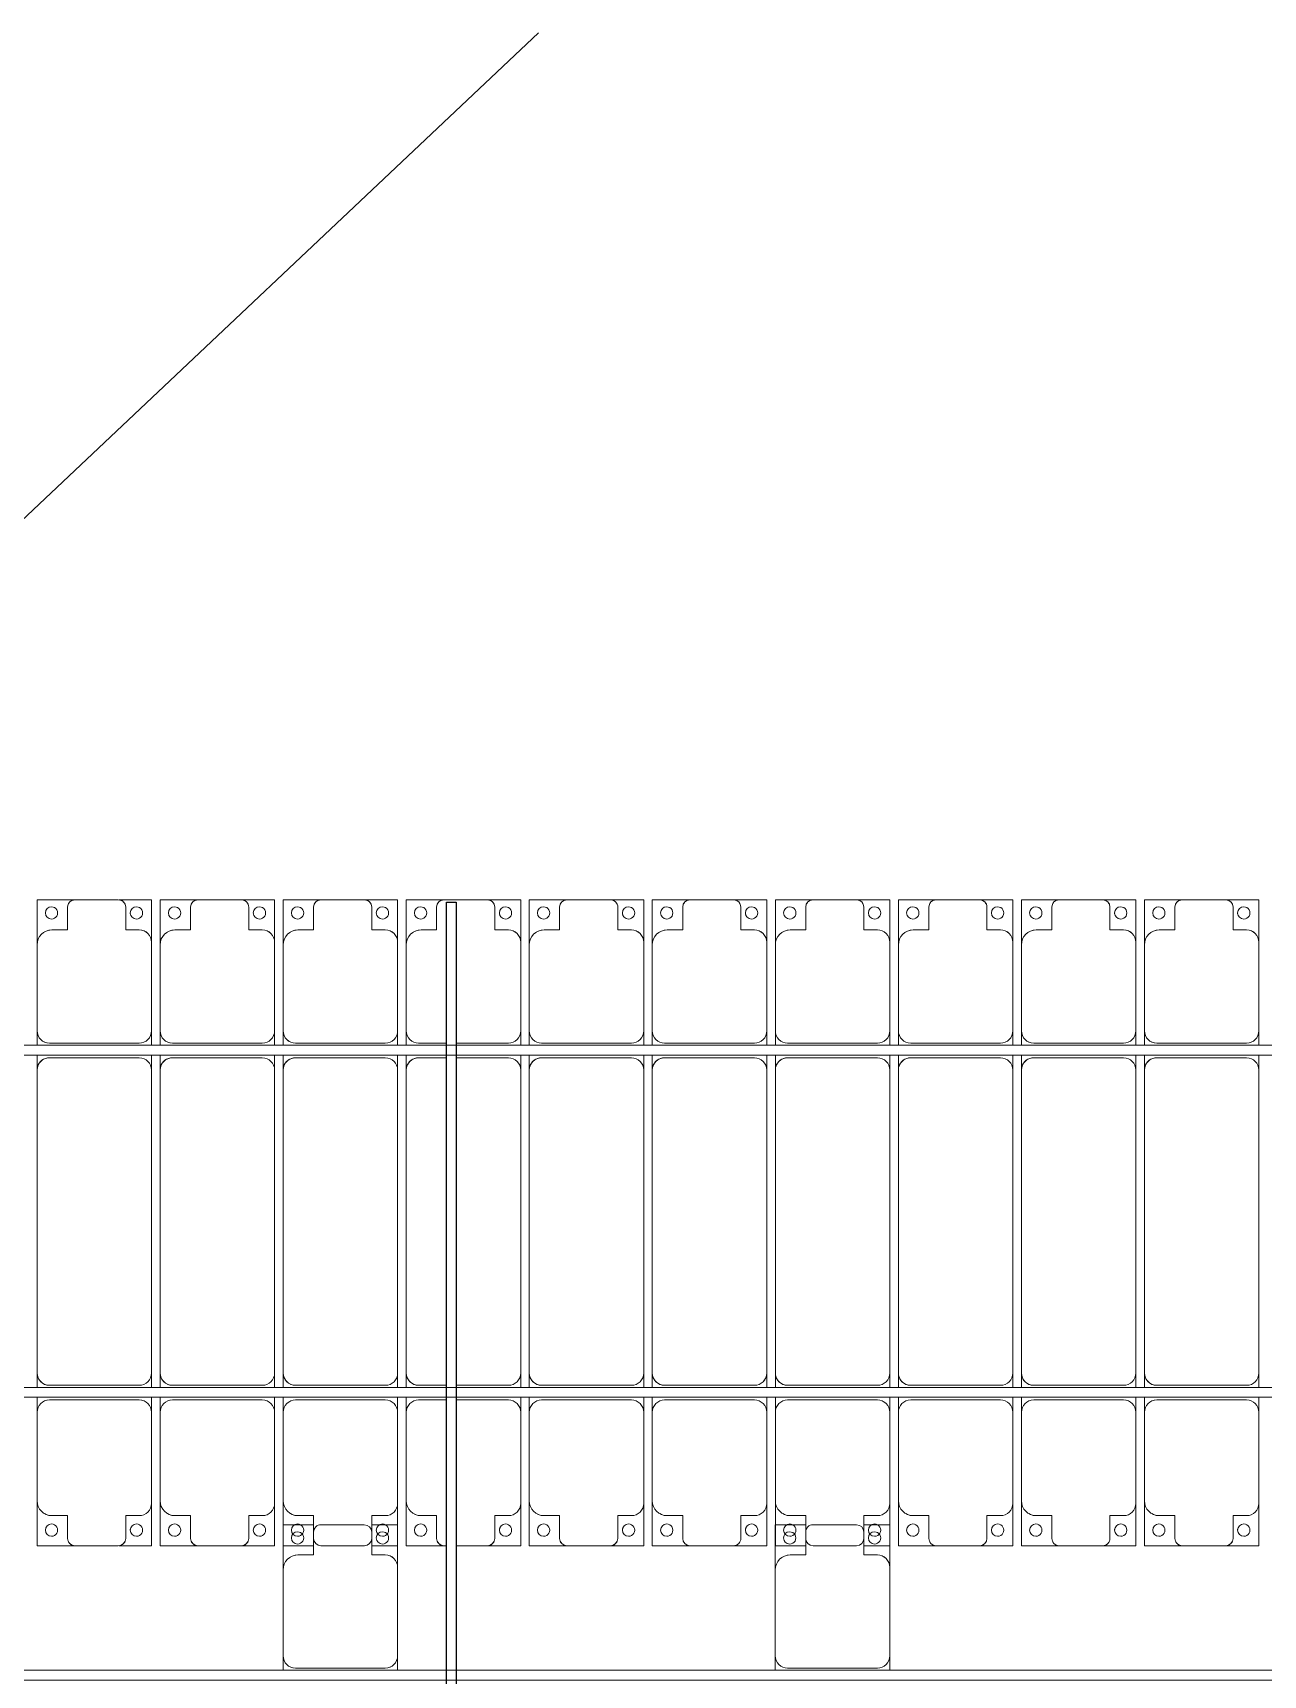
# Model space of a CAD drawing. Header units: millimetres. Extents: x -147246 to 112336, y -213734 to -86506.
# Drawn here: x -29364 to -24365, y -95705 to -89033 of the extents above; entities that cross this region are included whole.
import ezdxf

# ---------------------------------------------------------------- set-up
doc = ezdxf.new("R2010")
doc.units = ezdxf.units.MM
doc.layers.add('A-GENM', color=13, linetype='Continuous', lineweight=9)
doc.layers.add('S-BEAM', color=12, linetype='Continuous', lineweight=9)
doc.layers.add('GC-DAY NEO', color=5, linetype='Continuous')

# ---------------------------------------------------------------- blocks, each defined once
blk = doc.blocks.new('Dải phao đi lại kèm đỡ invester - DẢI PHAO ĐI LẠI-15551-BỐ TRÍ KHUNG KẾT CẤU BÈ PIN 05')
at = {"layer": 'A-GENM', "color": 7}
for p, q in [((110758.4, 1312.2), (110911.8, 1312.2)), ((110758.4, 1129.7), (110758.4, 1312.2)), ((110881.8, 1282.2), (110881.8, 1189.7)), ((111088.2, 1312.2), (110911.8, 1312.2)), ((111091.8, 1312.2), (111223.4, 1312.2)), ((111118.2, 1189.7), (111118.2, 1282.2)), ((111223.4, 1312.2), (111223.4, 1139.7)), ((111258.4, 1312.2), (111411.8, 1312.2)), ((111258.4, 1129.7), (111258.4, 1312.2)), ((111381.8, 1282.2), (111381.8, 1189.7)), ((111588.2, 1312.2), (111411.8, 1312.2)), ((111588.2, 1312.2), (111723.4, 1312.2)), ((111618.2, 1189.7), (111618.2, 1282.2)), ((111723.4, 1312.2), (111723.4, 1139.7)), ((111758.4, 1312.2), (111911.8, 1312.2)), ((111758.4, 1129.7), (111758.4, 1312.2)), ((111881.8, 1282.2), (111881.8, 1189.7)), ((112088.2, 1312.2), (111911.8, 1312.2)), ((112088.2, 1312.2), (112223.4, 1312.2)), ((112118.2, 1189.7), (112118.2, 1282.2)), ((112223.4, 1312.2), (112223.4, 1139.7)), ((112258.4, 1312.2), (112411.8, 1312.2)), ((112258.4, 1129.7), (112258.4, 1312.2)), ((112381.8, 1282.2), (112381.8, 1189.7)), ((112588.2, 1312.2), (112411.8, 1312.2)), ((112588.2, 1312.2), (112723.4, 1312.2)), ((112618.2, 1189.7), (112618.2, 1282.2)), ((112723.4, 1312.2), (112723.4, 1139.7)), ((112758.4, 1312.2), (112911.8, 1312.2)), ((112758.4, 1129.7), (112758.4, 1312.2)), ((112881.8, 1282.2), (112881.8, 1189.7)), ((113088.2, 1312.2), (112911.8, 1312.2)), ((113088.2, 1312.2), (113223.4, 1312.2)), ((113118.2, 1189.7), (113118.2, 1282.2)), ((113223.4, 1312.2), (113223.4, 1139.7)), ((113258.4, 1312.2), (113411.8, 1312.2)), ((113258.4, 1129.7), (113258.4, 1312.2)), ((113381.8, 1282.2), (113381.8, 1189.7)), ((113588.2, 1312.2), (113411.8, 1312.2)), ((113588.2, 1312.2), (113723.4, 1312.2)), ((113618.2, 1189.7), (113618.2, 1282.2)), ((113723.4, 1312.2), (113723.4, 1139.7)), ((113758.4, 1312.2), (113911.8, 1312.2)), ((113758.4, 1129.7), (113758.4, 1312.2)), ((113881.8, 1282.2), (113881.8, 1189.7)), ((114088.2, 1312.2), (113911.8, 1312.2)), ((114088.2, 1312.2), (114223.4, 1312.2)), ((114118.2, 1189.7), (114118.2, 1282.2)), ((114223.4, 1312.2), (114223.4, 1139.7)), ((114258.4, 1312.2), (114411.8, 1312.2)), ((114258.4, 1129.7), (114258.4, 1312.2)), ((114381.8, 1282.2), (114381.8, 1189.7)), ((114588.2, 1312.2), (114411.8, 1312.2)), ((114588.2, 1312.2), (114723.4, 1312.2)), ((114618.2, 1189.7), (114618.2, 1282.2)), ((114723.4, 1312.2), (114723.4, 1139.7)), ((114758.4, 1312.2), (114911.8, 1312.2)), ((114758.4, 1129.7), (114758.4, 1312.2)), ((114881.8, 1282.2), (114881.8, 1189.7)), ((115088.2, 1312.2), (114911.8, 1312.2)), ((115088.2, 1312.2), (115223.4, 1312.2)), ((115118.2, 1189.7), (115118.2, 1282.2)), ((115223.4, 1312.2), (115223.4, 1139.7)), ((115258.4, 1312.2), (115411.8, 1312.2)), ((115258.4, 1129.7), (115258.4, 1312.2)), ((115381.8, 1282.2), (115381.8, 1189.7)), ((115588.2, 1312.2), (115411.8, 1312.2)), ((115588.2, 1312.2), (115723.4, 1312.2)), ((115618.2, 1189.7), (115618.2, 1282.2)), ((115723.4, 1312.2), (115723.4, 1139.7)), ((110881.8, 1189.7), (110818.4, 1189.7)), ((111173.4, 1189.7), (111118.2, 1189.7)), ((111223.4, 779.7), (111223.4, 1139.7)), ((111381.8, 1189.7), (111318.4, 1189.7)), ((111673.4, 1189.7), (111618.2, 1189.7)), ((111723.4, 779.7), (111723.4, 1139.7)), ((111881.8, 1189.7), (111818.4, 1189.7)), ((112173.4, 1189.7), (112118.2, 1189.7)), ((112223.4, 779.7), (112223.4, 1139.7)), ((112381.8, 1189.7), (112318.4, 1189.7)), ((112673.4, 1189.7), (112618.2, 1189.7)), ((112723.4, 779.7), (112723.4, 1139.7)), ((112881.8, 1189.7), (112818.4, 1189.7)), ((113173.4, 1189.7), (113118.2, 1189.7)), ((113223.4, 779.7), (113223.4, 1139.7)), ((113381.8, 1189.7), (113318.4, 1189.7)), ((113673.4, 1189.7), (113618.2, 1189.7)), ((113723.4, 779.7), (113723.4, 1139.7)), ((113881.8, 1189.7), (113818.4, 1189.7)), ((114173.4, 1189.7), (114118.2, 1189.7)), ((114223.4, 779.7), (114223.4, 1139.7)), ((114381.8, 1189.7), (114318.4, 1189.7)), ((114673.4, 1189.7), (114618.2, 1189.7)), ((114723.4, 779.7), (114723.4, 1139.7)), ((114881.8, 1189.7), (114818.4, 1189.7)), ((115173.4, 1189.7), (115118.2, 1189.7)), ((115223.4, 779.7), (115223.4, 1139.7)), ((115381.8, 1189.7), (115318.4, 1189.7)), ((115673.4, 1189.7), (115618.2, 1189.7)), ((115723.4, 779.7), (115723.4, 1139.7)), ((110758.4, 1129.7), (110758.4, 779.7)), ((111258.4, 1129.7), (111258.4, 779.7)), ((111758.4, 1129.7), (111758.4, 779.7)), ((112258.4, 1129.7), (112258.4, 779.7)), ((112758.4, 1129.7), (112758.4, 779.7)), ((113258.4, 1129.7), (113258.4, 779.7)), ((113758.4, 1129.7), (113758.4, 779.7)), ((114258.4, 1129.7), (114258.4, 779.7)), ((114758.4, 1129.7), (114758.4, 779.7)), ((115258.4, 1129.7), (115258.4, 779.7)), ((110758.4, 721.1), (110758.4, 779.7)), ((111223.4, 779.7), (111223.4, 721.1)), ((111258.4, 721.1), (111258.4, 779.7)), ((111723.4, 779.7), (111723.4, 721.1)), ((111758.4, 721.1), (111758.4, 779.7)), ((112223.4, 779.7), (112223.4, 721.1)), ((112258.4, 721.1), (112258.4, 779.7)), ((112723.4, 779.7), (112723.4, 721.1)), ((112758.4, 721.1), (112758.4, 779.7)), ((113223.4, 779.7), (113223.4, 721.1)), ((113258.4, 721.1), (113258.4, 779.7)), ((113723.4, 779.7), (113723.4, 721.1)), ((113758.4, 721.1), (113758.4, 779.7)), ((114223.4, 779.7), (114223.4, 721.1)), ((114258.4, 721.1), (114258.4, 779.7)), ((114723.4, 779.7), (114723.4, 721.1)), ((114758.4, 721.1), (114758.4, 779.7)), ((115223.4, 779.7), (115223.4, 721.1)), ((115258.4, 721.1), (115258.4, 779.7)), ((115723.4, 779.7), (115723.4, 721.1)), ((110758.4, 620.3), (110758.4, 681.1)), ((110808.4, 729.7), (111173.4, 729.7)), ((111173.4, 670.3), (110808.4, 670.3)), ((111223.4, 681.1), (111223.4, 620.3)), ((111258.4, 620.3), (111258.4, 681.1)), ((111308.4, 729.7), (111673.4, 729.7)), ((111673.4, 670.3), (111308.4, 670.3)), ((111723.4, 681.1), (111723.4, 620.3)), ((111758.4, 620.3), (111758.4, 681.1)), ((111808.4, 729.7), (112173.4, 729.7)), ((112173.4, 670.3), (111808.4, 670.3)), ((112223.4, 681.1), (112223.4, 620.3)), ((112258.4, 620.3), (112258.4, 681.1)), ((112308.4, 729.7), (112421.3, 729.7)), ((112421.3, 670.3), (112308.4, 670.3)), ((112461.3, 729.7), (112673.4, 729.7)), ((112673.4, 670.3), (112461.3, 670.3)), ((112723.4, 681.1), (112723.4, 620.3)), ((112758.4, 620.3), (112758.4, 681.1)), ((112808.4, 729.7), (113173.4, 729.7)), ((113173.4, 670.3), (112808.4, 670.3)), ((113223.4, 681.1), (113223.4, 620.3)), ((113258.4, 620.3), (113258.4, 681.1)), ((113308.4, 729.7), (113673.4, 729.7)), ((113673.4, 670.3), (113308.4, 670.3)), ((113723.4, 681.1), (113723.4, 620.3)), ((113758.4, 620.3), (113758.4, 681.1)), ((113808.4, 729.7), (114173.4, 729.7)), ((114173.4, 670.3), (113808.4, 670.3)), ((114223.4, 681.1), (114223.4, 620.3)), ((114258.4, 620.3), (114258.4, 681.1)), ((114308.4, 729.7), (114673.4, 729.7)), ((114673.4, 670.3), (114308.4, 670.3)), ((114723.4, 681.1), (114723.4, 620.3)), ((114758.4, 620.3), (114758.4, 681.1)), ((114808.4, 729.7), (115173.4, 729.7)), ((115173.4, 670.3), (114808.4, 670.3)), ((115223.4, 681.1), (115223.4, 620.3)), ((115258.4, 620.3), (115258.4, 681.1)), ((115308.4, 729.7), (115673.4, 729.7)), ((115673.4, 670.3), (115308.4, 670.3)), ((115723.4, 681.1), (115723.4, 620.3)), ((110758.4, 620.3), (110758.4, -610.3)), ((111223.4, -610.3), (111223.4, 620.3)), ((111258.4, 620.3), (111258.4, -610.3)), ((111723.4, -610.3), (111723.4, 620.3)), ((111758.4, 620.3), (111758.4, -610.3)), ((112223.4, -610.3), (112223.4, 620.3)), ((112258.4, 620.3), (112258.4, -610.3)), ((112723.4, -610.3), (112723.4, 620.3)), ((112758.4, 620.3), (112758.4, -610.3)), ((113223.4, -610.3), (113223.4, 620.3)), ((113258.4, 620.3), (113258.4, -610.3)), ((113723.4, -610.3), (113723.4, 620.3)), ((113758.4, 620.3), (113758.4, -610.3)), ((114223.4, -610.3), (114223.4, 620.3)), ((114258.4, 620.3), (114258.4, -610.3)), ((114723.4, -610.3), (114723.4, 620.3)), ((114758.4, 620.3), (114758.4, -610.3)), ((115223.4, -610.3), (115223.4, 620.3)), ((115258.4, 620.3), (115258.4, -610.3)), ((115723.4, -610.3), (115723.4, 620.3)), ((110758.4, -668.9), (110758.4, -610.3)), ((110808.4, -660.3), (111173.4, -660.3)), ((111223.4, -610.3), (111223.4, -668.9)), ((111258.4, -668.9), (111258.4, -610.3)), ((111308.4, -660.3), (111673.4, -660.3)), ((111723.4, -610.3), (111723.4, -668.9)), ((111758.4, -668.9), (111758.4, -610.3)), ((111808.4, -660.3), (112173.4, -660.3)), ((112223.4, -610.3), (112223.4, -668.9)), ((112258.4, -668.9), (112258.4, -610.3)), ((112308.4, -660.3), (112421.3, -660.3)), ((112461.3, -660.3), (112673.4, -660.3)), ((112723.4, -610.3), (112723.4, -668.9)), ((112758.4, -668.9), (112758.4, -610.3)), ((112808.4, -660.3), (113173.4, -660.3)), ((113223.4, -610.3), (113223.4, -668.9)), ((113258.4, -668.9), (113258.4, -610.3)), ((113308.4, -660.3), (113673.4, -660.3)), ((113723.4, -610.3), (113723.4, -668.9)), ((113758.4, -668.9), (113758.4, -610.3)), ((113808.4, -660.3), (114173.4, -660.3)), ((114223.4, -610.3), (114223.4, -668.9)), ((114258.4, -668.9), (114258.4, -610.3)), ((114308.4, -660.3), (114673.4, -660.3)), ((114723.4, -610.3), (114723.4, -668.9)), ((114758.4, -668.9), (114758.4, -610.3)), ((114808.4, -660.3), (115173.4, -660.3)), ((115223.4, -610.3), (115223.4, -668.9)), ((115258.4, -668.9), (115258.4, -610.3)), ((115308.4, -660.3), (115673.4, -660.3)), ((115723.4, -610.3), (115723.4, -668.9)), ((110758.4, -769.7), (110758.4, -708.9)), ((111173.4, -719.7), (110808.4, -719.7)), ((111223.4, -708.9), (111223.4, -769.7)), ((111258.4, -769.7), (111258.4, -708.9)), ((111673.4, -719.7), (111308.4, -719.7)), ((111723.4, -708.9), (111723.4, -769.7)), ((111758.4, -769.7), (111758.4, -708.9)), ((112173.4, -719.7), (111808.4, -719.7)), ((112223.4, -708.9), (112223.4, -769.7)), ((112258.4, -769.7), (112258.4, -708.9)), ((112421.3, -719.7), (112308.4, -719.7)), ((112673.4, -719.7), (112461.3, -719.7)), ((112723.4, -708.9), (112723.4, -769.7)), ((112758.4, -769.7), (112758.4, -708.9)), ((113173.4, -719.7), (112808.4, -719.7)), ((113223.4, -708.9), (113223.4, -769.7)), ((113258.4, -769.7), (113258.4, -708.9)), ((113673.4, -719.7), (113308.4, -719.7)), ((113723.4, -708.9), (113723.4, -769.7)), ((113758.4, -769.7), (113758.4, -708.9)), ((114173.4, -719.7), (113808.4, -719.7)), ((114223.4, -708.9), (114223.4, -769.7)), ((114258.4, -769.7), (114258.4, -708.9)), ((114673.4, -719.7), (114308.4, -719.7)), ((114723.4, -708.9), (114723.4, -769.7)), ((114758.4, -769.7), (114758.4, -708.9)), ((115173.4, -719.7), (114808.4, -719.7)), ((115223.4, -708.9), (115223.4, -769.7)), ((115258.4, -769.7), (115258.4, -708.9)), ((115673.4, -719.7), (115308.4, -719.7)), ((115723.4, -708.9), (115723.4, -769.7)), ((110758.4, -769.7), (110758.4, -1129.7)), ((111223.4, -1139.7), (111223.4, -769.7)), ((111258.4, -769.7), (111258.4, -1129.7)), ((111723.4, -1139.7), (111723.4, -769.7)), ((111758.4, -769.7), (111758.4, -1129.7)), ((112223.4, -1139.7), (112223.4, -769.7)), ((112258.4, -769.7), (112258.4, -1129.7)), ((112723.4, -1139.7), (112723.4, -769.7)), ((112758.4, -769.7), (112758.4, -1129.7)), ((113223.4, -1139.7), (113223.4, -769.7)), ((113258.4, -769.7), (113258.4, -1129.7)), ((113723.4, -1139.7), (113723.4, -769.7)), ((113758.4, -769.7), (113758.4, -1129.7)), ((114223.4, -1139.7), (114223.4, -769.7)), ((114258.4, -769.7), (114258.4, -1129.7)), ((114723.4, -1139.7), (114723.4, -769.7)), ((114758.4, -769.7), (114758.4, -1129.7)), ((115223.4, -1139.7), (115223.4, -769.7)), ((115258.4, -769.7), (115258.4, -1129.7)), ((115723.4, -1139.7), (115723.4, -769.7)), ((110758.4, -1312.2), (110758.4, -1129.7)), ((111258.4, -1312.2), (111258.4, -1129.7)), ((111758.4, -1312.2), (111758.4, -1129.7)), ((112258.4, -1312.2), (112258.4, -1129.7)), ((112758.4, -1312.2), (112758.4, -1129.7)), ((113258.4, -1312.2), (113258.4, -1129.7)), ((113758.4, -1312.2), (113758.4, -1129.7)), ((114258.4, -1312.2), (114258.4, -1129.7)), ((114758.4, -1312.2), (114758.4, -1129.7)), ((115258.4, -1312.2), (115258.4, -1129.7)), ((110818.4, -1189.7), (110881.8, -1189.7)), ((110881.8, -1189.7), (110881.8, -1282.2)), ((111118.2, -1282.2), (111118.2, -1189.7)), ((111118.2, -1189.7), (111173.4, -1189.7)), ((111223.4, -1139.7), (111223.4, -1312.2)), ((111318.4, -1189.7), (111381.8, -1189.7)), ((111381.8, -1189.7), (111381.8, -1282.2)), ((111618.2, -1282.2), (111618.2, -1189.7)), ((111618.2, -1189.7), (111673.4, -1189.7)), ((111723.4, -1139.7), (111723.4, -1312.2)), ((111818.4, -1189.7), (111881.8, -1189.7)), ((111881.8, -1189.7), (111881.8, -1282.2)), ((112118.2, -1282.2), (112118.2, -1189.7)), ((112118.2, -1189.7), (112173.4, -1189.7)), ((112223.4, -1139.7), (112223.4, -1312.2)), ((112318.4, -1189.7), (112381.8, -1189.7)), ((112381.8, -1189.7), (112381.8, -1282.2)), ((112618.2, -1282.2), (112618.2, -1189.7)), ((112618.2, -1189.7), (112673.4, -1189.7)), ((112723.4, -1139.7), (112723.4, -1312.2)), ((112818.4, -1189.7), (112881.8, -1189.7)), ((112881.8, -1189.7), (112881.8, -1282.2)), ((113118.2, -1282.2), (113118.2, -1189.7)), ((113118.2, -1189.7), (113173.4, -1189.7)), ((113223.4, -1139.7), (113223.4, -1312.2)), ((113318.4, -1189.7), (113381.8, -1189.7)), ((113381.8, -1189.7), (113381.8, -1282.2)), ((113618.2, -1282.2), (113618.2, -1189.7)), ((113618.2, -1189.7), (113673.4, -1189.7)), ((113723.4, -1139.7), (113723.4, -1312.2)), ((113818.4, -1189.7), (113881.8, -1189.7)), ((113881.8, -1189.7), (113881.8, -1282.2)), ((114118.2, -1282.2), (114118.2, -1189.7)), ((114118.2, -1189.7), (114173.4, -1189.7)), ((114223.4, -1139.7), (114223.4, -1312.2)), ((114318.4, -1189.7), (114381.8, -1189.7)), ((114381.8, -1189.7), (114381.8, -1282.2)), ((114618.2, -1282.2), (114618.2, -1189.7)), ((114618.2, -1189.7), (114673.4, -1189.7)), ((114723.4, -1139.7), (114723.4, -1312.2)), ((114818.4, -1189.7), (114881.8, -1189.7)), ((114881.8, -1189.7), (114881.8, -1282.2)), ((115118.2, -1282.2), (115118.2, -1189.7)), ((115118.2, -1189.7), (115173.4, -1189.7)), ((115223.4, -1139.7), (115223.4, -1312.2)), ((115318.4, -1189.7), (115381.8, -1189.7)), ((115381.8, -1189.7), (115381.8, -1282.2)), ((115618.2, -1282.2), (115618.2, -1189.7)), ((115618.2, -1189.7), (115673.4, -1189.7)), ((115723.4, -1139.7), (115723.4, -1312.2)), ((110911.8, -1312.2), (110758.4, -1312.2)), ((110911.8, -1312.2), (111088.2, -1312.2)), ((111223.4, -1312.2), (111091.8, -1312.2)), ((111411.8, -1312.2), (111258.4, -1312.2)), ((111411.8, -1312.2), (111588.2, -1312.2)), ((111723.4, -1312.2), (111588.2, -1312.2)), ((111881.6, -1312.2), (111758.4, -1312.2)), ((111911.8, -1312.2), (112088.2, -1312.2)), ((112223.4, -1312.2), (112118, -1312.2)), ((112411.8, -1312.2), (112258.4, -1312.2)), ((112411.8, -1312.2), (112421.3, -1312.2)), ((112461.3, -1312.2), (112588.2, -1312.2)), ((112723.4, -1312.2), (112588.2, -1312.2)), ((112911.8, -1312.2), (112758.4, -1312.2)), ((112911.8, -1312.2), (113088.2, -1312.2)), ((113223.4, -1312.2), (113088.2, -1312.2)), ((113411.8, -1312.2), (113258.4, -1312.2)), ((113411.8, -1312.2), (113588.2, -1312.2)), ((113723.4, -1312.2), (113588.2, -1312.2)), ((113881.6, -1312.2), (113758.4, -1312.2)), ((113911.8, -1312.2), (114088.2, -1312.2)), ((114223.4, -1312.2), (114118, -1312.2)), ((114411.8, -1312.2), (114258.4, -1312.2)), ((114411.8, -1312.2), (114588.2, -1312.2)), ((114723.4, -1312.2), (114588.2, -1312.2)), ((114911.8, -1312.2), (114758.4, -1312.2)), ((114911.8, -1312.2), (115088.2, -1312.2)), ((115223.4, -1312.2), (115088.2, -1312.2)), ((115411.8, -1312.2), (115258.4, -1312.2)), ((115411.8, -1312.2), (115588.2, -1312.2)), ((115723.4, -1312.2), (115588.2, -1312.2))]:
    blk.add_line(p, q, dxfattribs=at)
for centre, radius, start, end in [((110816.8, 1258.6), 25, 90, 270), ((110816.8, 1258.6), 25, 270, 90), ((110911.8, 1282.2), 30, 90, 180), ((110911.8, 1282.2), 30, 90, 150), ((111088.2, 1282.2), 30, 0, 90), ((111088.2, 1282.2), 30, 30, 83.04056), ((111161.8, 1258.6), 25, 90, 270), ((111161.8, 1258.6), 25, 270, 90), ((111316.8, 1258.6), 25, 90, 270), ((111316.8, 1258.6), 25, 270, 90), ((111411.8, 1282.2), 30, 90, 180), ((111411.8, 1282.2), 30, 90, 150), ((111588.2, 1282.2), 30, 360, 90), ((111588.2, 1282.2), 30, 30, 90), ((111661.8, 1258.6), 25, 90, 270), ((111661.8, 1258.6), 25, 270, 90), ((111816.8, 1258.6), 25, 90, 270), ((111816.8, 1258.6), 25, 270, 90), ((111911.8, 1282.2), 30, 90, 180), ((111911.8, 1282.2), 30, 90, 150), ((112088.2, 1282.2), 30, 0, 90), ((112088.2, 1282.2), 30, 30, 90), ((112161.8, 1258.6), 25, 90, 270), ((112161.8, 1258.6), 25, 270, 90), ((112316.8, 1258.6), 25, 90, 270), ((112316.8, 1258.6), 25, 270, 90), ((112411.8, 1282.2), 30, 90, 180), ((112411.8, 1282.2), 30, 90, 150), ((112588.2, 1282.2), 30, 0, 90), ((112588.2, 1282.2), 30, 30, 90), ((112661.8, 1258.6), 25, 90, 270), ((112661.8, 1258.6), 25, 270, 90), ((112816.8, 1258.6), 25, 90, 270), ((112816.8, 1258.6), 25, 270, 90), ((112911.8, 1282.2), 30, 90, 180), ((112911.8, 1282.2), 30, 90, 150), ((113088.2, 1282.2), 30, 360, 90), ((113088.2, 1282.2), 30, 30, 90), ((113161.8, 1258.6), 25, 90, 270), ((113161.8, 1258.6), 25, 270, 90), ((113316.8, 1258.6), 25, 90, 270), ((113316.8, 1258.6), 25, 270, 90), ((113411.8, 1282.2), 30, 90, 180), ((113411.8, 1282.2), 30, 90, 150), ((113588.2, 1282.2), 30, 0, 90), ((113588.2, 1282.2), 30, 30, 90), ((113661.8, 1258.6), 25, 90, 270), ((113661.8, 1258.6), 25, 270, 90), ((113816.8, 1258.6), 25, 90, 270), ((113816.8, 1258.6), 25, 270, 90), ((113911.8, 1282.2), 30, 90, 180), ((113911.8, 1282.2), 30, 90, 150), ((114088.2, 1282.2), 30, 0, 90), ((114088.2, 1282.2), 30, 30, 90), ((114161.8, 1258.6), 25, 90, 270), ((114161.8, 1258.6), 25, 270, 90), ((114316.8, 1258.6), 25, 90, 270), ((114316.8, 1258.6), 25, 270, 90), ((114411.8, 1282.2), 30, 90, 180), ((114411.8, 1282.2), 30, 90, 150), ((114588.2, 1282.2), 30, 360, 90), ((114588.2, 1282.2), 30, 30, 90), ((114661.8, 1258.6), 25, 90, 270), ((114661.8, 1258.6), 25, 270, 90), ((114816.8, 1258.6), 25, 90, 270), ((114816.8, 1258.6), 25, 270, 90), ((114911.8, 1282.2), 30, 90, 180), ((114911.8, 1282.2), 30, 90, 150), ((115088.2, 1282.2), 30, 0, 90), ((115088.2, 1282.2), 30, 30, 90), ((115161.8, 1258.6), 25, 90, 270), ((115161.8, 1258.6), 25, 270, 90), ((115316.8, 1258.6), 25, 90, 270), ((115316.8, 1258.6), 25, 270, 90), ((115411.8, 1282.2), 30, 90, 180), ((115411.8, 1282.2), 30, 90, 150), ((115588.2, 1282.2), 30, 0, 90), ((115588.2, 1282.2), 30, 30, 90), ((115661.8, 1258.6), 25, 90, 270), ((115661.8, 1258.6), 25, 270, 90), ((111161.8, 1258.6), 25, 180, 195), ((111661.8, 1258.6), 25, 180, 195), ((112161.8, 1258.6), 25, 180, 195), ((112661.8, 1258.6), 25, 180, 195), ((113161.8, 1258.6), 25, 180, 195), ((113661.8, 1258.6), 25, 180, 195), ((114161.8, 1258.6), 25, 180, 195), ((114661.8, 1258.6), 25, 180, 195), ((115161.8, 1258.6), 25, 180, 195), ((115661.8, 1258.6), 25, 180, 195), ((110818.4, 1129.7), 60, 90, 180), ((110818.4, 1129.7), 60, 90, 120), ((111173.4, 1139.7), 50, 0, 90), ((111173.4, 1139.7), 50, 45, 90), ((111318.4, 1129.7), 60, 90, 180), ((111318.4, 1129.7), 60, 90, 120), ((111673.4, 1139.7), 50, 0, 90), ((111673.4, 1139.7), 50, 45, 90), ((111818.4, 1129.7), 60, 90, 180), ((111818.4, 1129.7), 60, 90, 120), ((112173.4, 1139.7), 50, 0, 90), ((112173.4, 1139.7), 50, 45, 90), ((112318.4, 1129.7), 60, 90, 180), ((112318.4, 1129.7), 60, 90, 120), ((112673.4, 1139.7), 50, 0, 90), ((112673.4, 1139.7), 50, 45, 90), ((112818.4, 1129.7), 60, 90, 180), ((112818.4, 1129.7), 60, 90, 120), ((113173.4, 1139.7), 50, 0, 90), ((113173.4, 1139.7), 50, 45, 90), ((113318.4, 1129.7), 60, 90, 180), ((113318.4, 1129.7), 60, 90, 120), ((113673.4, 1139.7), 50, 0, 90), ((113673.4, 1139.7), 50, 45, 90), ((113818.4, 1129.7), 60, 90, 180), ((113818.4, 1129.7), 60, 90, 120), ((114173.4, 1139.7), 50, 0, 90), ((114173.4, 1139.7), 50, 45, 90), ((114318.4, 1129.7), 60, 90, 180), ((114318.4, 1129.7), 60, 90, 120), ((114673.4, 1139.7), 50, 0, 90), ((114673.4, 1139.7), 50, 45, 90), ((114818.4, 1129.7), 60, 90, 180), ((114818.4, 1129.7), 60, 90, 120), ((115173.4, 1139.7), 50, 0, 90), ((115173.4, 1139.7), 50, 45, 90), ((115318.4, 1129.7), 60, 90, 180), ((115318.4, 1129.7), 60, 90, 120), ((115673.4, 1139.7), 50, 0, 90), ((115673.4, 1139.7), 50, 45, 90), ((110808.4, 779.7), 50, 180, 270), ((110808.4, 779.7), 50, 225, 270), ((111173.4, 779.7), 50, 270, 0), ((111173.4, 779.7), 50, 270, 315), ((111308.4, 779.7), 50, 180, 270), ((111308.4, 779.7), 50, 225, 270), ((111673.4, 779.7), 50, 270, 0), ((111673.4, 779.7), 50, 270, 315), ((111808.4, 779.7), 50, 180, 270), ((111808.4, 779.7), 50, 225, 270), ((112173.4, 779.7), 50, 270, 0), ((112173.4, 779.7), 50, 270, 315), ((112308.4, 779.7), 50, 180, 270), ((112308.4, 779.7), 50, 225, 270), ((112673.4, 779.7), 50, 270, 0), ((112673.4, 779.7), 50, 270, 315), ((112808.4, 779.7), 50, 180, 270), ((112808.4, 779.7), 50, 225, 270), ((113173.4, 779.7), 50, 270, 0), ((113173.4, 779.7), 50, 270, 315), ((113308.4, 779.7), 50, 180, 270), ((113308.4, 779.7), 50, 225, 270), ((113673.4, 779.7), 50, 270, 0), ((113673.4, 779.7), 50, 270, 315), ((113808.4, 779.7), 50, 180, 270), ((113808.4, 779.7), 50, 225, 270), ((114173.4, 779.7), 50, 270, 0), ((114173.4, 779.7), 50, 270, 315), ((114308.4, 779.7), 50, 180, 270), ((114308.4, 779.7), 50, 225, 270), ((114673.4, 779.7), 50, 270, 0), ((114673.4, 779.7), 50, 270, 315), ((114808.4, 779.7), 50, 180, 270), ((114808.4, 779.7), 50, 225, 270), ((115173.4, 779.7), 50, 270, 0), ((115173.4, 779.7), 50, 270, 315), ((115308.4, 779.7), 50, 180, 270), ((115308.4, 779.7), 50, 225, 270), ((115673.4, 779.7), 50, 270, 0), ((115673.4, 779.7), 50, 270, 315), ((110808.4, 620.3), 50, 90, 180), ((110808.4, 620.3), 50, 90, 165), ((111173.4, 620.3), 50, 0, 90), ((111173.4, 620.3), 50, 0, 90), ((111308.4, 620.3), 50, 90, 180), ((111308.4, 620.3), 50, 90, 165), ((111673.4, 620.3), 50, 0, 90), ((111673.4, 620.3), 50, 0, 90), ((111808.4, 620.3), 50, 90, 180), ((111808.4, 620.3), 50, 90, 165), ((112173.4, 620.3), 50, 0, 90), ((112173.4, 620.3), 50, 0, 90), ((112308.4, 620.3), 50, 90, 180), ((112308.4, 620.3), 50, 90, 165), ((112673.4, 620.3), 50, 0, 90), ((112673.4, 620.3), 50, 0, 90), ((112808.4, 620.3), 50, 90, 180), ((112808.4, 620.3), 50, 90, 165), ((113173.4, 620.3), 50, 0, 90), ((113173.4, 620.3), 50, 0, 90), ((113308.4, 620.3), 50, 90, 180), ((113308.4, 620.3), 50, 90, 165), ((113673.4, 620.3), 50, 0, 90), ((113673.4, 620.3), 50, 0, 90), ((113808.4, 620.3), 50, 90, 180), ((113808.4, 620.3), 50, 90, 165), ((114173.4, 620.3), 50, 0, 90), ((114173.4, 620.3), 50, 0, 90), ((114308.4, 620.3), 50, 90, 180), ((114308.4, 620.3), 50, 90, 165), ((114673.4, 620.3), 50, 0, 90), ((114673.4, 620.3), 50, 0, 90), ((114808.4, 620.3), 50, 90, 180), ((114808.4, 620.3), 50, 90, 165), ((115173.4, 620.3), 50, 0, 90), ((115173.4, 620.3), 50, 0, 90), ((115308.4, 620.3), 50, 90, 180), ((115308.4, 620.3), 50, 90, 165), ((115673.4, 620.3), 50, 0, 90), ((115673.4, 620.3), 50, 0, 90), ((110808.4, -610.3), 50, 180, 270), ((110808.4, -610.3), 50, 180, 255), ((111173.4, -610.3), 50, 270, 0), ((111173.4, -610.3), 50, 315, 0), ((111308.4, -610.3), 50, 180, 270), ((111308.4, -610.3), 50, 180, 255), ((111673.4, -610.3), 50, 270, 0), ((111673.4, -610.3), 50, 315, 0), ((111808.4, -610.3), 50, 180, 270), ((111808.4, -610.3), 50, 180, 255), ((112173.4, -610.3), 50, 270, 0), ((112173.4, -610.3), 50, 315, 0), ((112308.4, -610.3), 50, 180, 270), ((112308.4, -610.3), 50, 180, 255), ((112673.4, -610.3), 50, 270, 0), ((112673.4, -610.3), 50, 315, 0), ((112808.4, -610.3), 50, 180, 270), ((112808.4, -610.3), 50, 180, 255), ((113173.4, -610.3), 50, 270, 0), ((113173.4, -610.3), 50, 315, 0), ((113308.4, -610.3), 50, 180, 270), ((113308.4, -610.3), 50, 180, 255), ((113673.4, -610.3), 50, 270, 360), ((113673.4, -610.3), 50, 315, 0), ((113808.4, -610.3), 50, 180, 270), ((113808.4, -610.3), 50, 180, 255), ((114173.4, -610.3), 50, 270, 0), ((114173.4, -610.3), 50, 315, 0), ((114308.4, -610.3), 50, 180, 270), ((114308.4, -610.3), 50, 180, 255), ((114673.4, -610.3), 50, 270, 360), ((114673.4, -610.3), 50, 315, 0), ((114808.4, -610.3), 50, 180, 270), ((114808.4, -610.3), 50, 180, 255), ((115173.4, -610.3), 50, 270, 0), ((115173.4, -610.3), 50, 315, 0), ((115308.4, -610.3), 50, 180, 270), ((115308.4, -610.3), 50, 180, 255), ((115673.4, -610.3), 50, 270, 360), ((115673.4, -610.3), 50, 315, 0), ((110808.4, -769.7), 50, 90, 180), ((110808.4, -769.7), 50, 90, 135), ((111173.4, -769.7), 50, 0, 90), ((111173.4, -769.7), 50, 45, 90), ((111308.4, -769.7), 50, 90, 180), ((111308.4, -769.7), 50, 90, 135), ((111673.4, -769.7), 50, 0, 90), ((111673.4, -769.7), 50, 45, 90), ((111808.4, -769.7), 50, 90, 180), ((111808.4, -769.7), 50, 90, 135), ((112173.4, -769.7), 50, 0, 90), ((112173.4, -769.7), 50, 45, 90), ((112308.4, -769.7), 50, 90, 180), ((112308.4, -769.7), 50, 90, 135), ((112673.4, -769.7), 50, 0, 90), ((112673.4, -769.7), 50, 45, 90), ((112808.4, -769.7), 50, 90, 180), ((112808.4, -769.7), 50, 90, 135), ((113173.4, -769.7), 50, 0, 90), ((113173.4, -769.7), 50, 45, 90), ((113308.4, -769.7), 50, 90, 180), ((113308.4, -769.7), 50, 90, 135), ((113673.4, -769.7), 50, 360, 90), ((113673.4, -769.7), 50, 45, 90), ((113808.4, -769.7), 50, 90, 180), ((113808.4, -769.7), 50, 90, 135), ((114173.4, -769.7), 50, 0, 90), ((114173.4, -769.7), 50, 45, 90), ((114308.4, -769.7), 50, 90, 180), ((114308.4, -769.7), 50, 90, 135), ((114673.4, -769.7), 50, 360, 90), ((114673.4, -769.7), 50, 45, 90), ((114808.4, -769.7), 50, 90, 180), ((114808.4, -769.7), 50, 90, 135), ((115173.4, -769.7), 50, 0, 90), ((115173.4, -769.7), 50, 45, 90), ((115308.4, -769.7), 50, 90, 180), ((115308.4, -769.7), 50, 90, 135), ((115673.4, -769.7), 50, 360, 90), ((115673.4, -769.7), 50, 45, 90), ((110818.4, -1129.7), 60, 180, 270), ((111318.4, -1129.7), 60, 180, 270), ((111818.4, -1129.7), 60, 180, 270), ((112318.4, -1129.7), 60, 180, 270), ((112818.4, -1129.7), 60, 180, 270), ((113318.4, -1129.7), 60, 180, 270), ((113818.4, -1129.7), 60, 180, 270), ((114318.4, -1129.7), 60, 180, 270), ((114818.4, -1129.7), 60, 180, 270), ((115318.4, -1129.7), 60, 180, 270), ((110818.4, -1129.7), 60, 240, 270), ((111173.4, -1139.7), 50, 270, 0), ((111173.4, -1139.7), 50, 270, 315), ((111318.4, -1129.7), 60, 240, 270), ((111673.4, -1139.7), 50, 270, 360), ((111673.4, -1139.7), 50, 270, 315), ((111818.4, -1129.7), 60, 240, 270), ((112173.4, -1139.7), 50, 270, 360), ((112173.4, -1139.7), 50, 270, 315), ((112318.4, -1129.7), 60, 240, 270), ((112673.4, -1139.7), 50, 270, 360), ((112673.4, -1139.7), 50, 270, 315), ((112818.4, -1129.7), 60, 240, 270), ((113173.4, -1139.7), 50, 270, 360), ((113173.4, -1139.7), 50, 270, 315), ((113318.4, -1129.7), 60, 240, 270), ((113673.4, -1139.7), 50, 270, 0), ((113673.4, -1139.7), 50, 270, 315), ((113818.4, -1129.7), 60, 240, 270), ((114173.4, -1139.7), 50, 270, 0), ((114173.4, -1139.7), 50, 270, 315), ((114318.4, -1129.7), 60, 240, 270), ((114673.4, -1139.7), 50, 270, 0), ((114673.4, -1139.7), 50, 270, 315), ((114818.4, -1129.7), 60, 240, 270), ((115173.4, -1139.7), 50, 270, 360), ((115173.4, -1139.7), 50, 270, 315), ((115318.4, -1129.7), 60, 240, 270), ((115673.4, -1139.7), 50, 270, 0), ((115673.4, -1139.7), 50, 270, 315), ((110816.8, -1248.6), 25, 90, 270), ((110816.8, -1248.6), 25, 270, 90), ((111161.8, -1248.6), 25, 90, 270), ((111161.8, -1248.6), 25, 165, 180), ((111161.8, -1248.6), 25, 270, 90), ((111316.8, -1248.6), 25, 90, 270), ((111316.8, -1248.6), 25, 270, 90), ((111661.8, -1248.6), 25, 90, 270), ((111661.8, -1248.6), 25, 165, 180), ((111661.8, -1248.6), 25, 270, 90), ((111816.8, -1248.6), 25, 90, 270), ((111816.8, -1248.6), 25, 270, 90), ((112161.8, -1248.6), 25, 90, 270), ((112161.8, -1248.6), 25, 270, 90), ((112316.8, -1248.6), 25, 90, 270), ((112316.8, -1248.6), 25, 270, 90), ((112661.8, -1248.6), 25, 90, 270), ((112661.8, -1248.6), 25, 165, 180), ((112661.8, -1248.6), 25, 270, 90), ((112816.8, -1248.6), 25, 90, 270), ((112816.8, -1248.6), 25, 270, 90), ((113161.8, -1248.6), 25, 90, 270), ((113161.8, -1248.6), 25, 165, 180), ((113161.8, -1248.6), 25, 270, 90), ((113316.8, -1248.6), 25, 90, 270), ((113316.8, -1248.6), 25, 270, 90), ((113661.8, -1248.6), 25, 90, 270), ((113661.8, -1248.6), 25, 165, 180), ((113661.8, -1248.6), 25, 270, 90), ((113816.8, -1248.6), 25, 90, 270), ((113816.8, -1248.6), 25, 270, 90), ((114161.8, -1248.6), 25, 90, 270), ((114161.8, -1248.6), 25, 270, 90), ((114316.8, -1248.6), 25, 90, 270), ((114316.8, -1248.6), 25, 270, 90), ((114661.8, -1248.6), 25, 90, 270), ((114661.8, -1248.6), 25, 165, 180), ((114661.8, -1248.6), 25, 270, 90), ((114816.8, -1248.6), 25, 90, 270), ((114816.8, -1248.6), 25, 270, 90), ((115161.8, -1248.6), 25, 90, 270), ((115161.8, -1248.6), 25, 165, 180), ((115161.8, -1248.6), 25, 270, 90), ((115316.8, -1248.6), 25, 90, 270), ((115316.8, -1248.6), 25, 270, 90), ((115661.8, -1248.6), 25, 90, 270), ((115661.8, -1248.6), 25, 165, 180), ((115661.8, -1248.6), 25, 270, 90), ((110911.8, -1282.2), 30, 180, 270), ((110911.8, -1282.2), 30, 210, 270), ((111088.2, -1282.2), 30, 270, 360), ((111088.2, -1282.2), 30, 276.97969, 330), ((111411.8, -1282.2), 30, 180, 270), ((111411.8, -1282.2), 30, 210, 270), ((111588.2, -1282.2), 30, 270, 360), ((111588.2, -1282.2), 30, 270, 330), ((111911.8, -1282.2), 30, 180, 270), ((112088.2, -1282.2), 30, 270, 360), ((112411.8, -1282.2), 30, 180, 270), ((112411.8, -1282.2), 30, 210, 270), ((112588.2, -1282.2), 30, 270, 360), ((112588.2, -1282.2), 30, 270, 330), ((112911.8, -1282.2), 30, 180, 270), ((112911.8, -1282.2), 30, 210, 270), ((113088.2, -1282.2), 30, 270, 360), ((113088.2, -1282.2), 30, 270, 330), ((113411.8, -1282.2), 30, 180, 270), ((113411.8, -1282.2), 30, 210, 270), ((113588.2, -1282.2), 30, 270, 0), ((113588.2, -1282.2), 30, 270, 330), ((113911.8, -1282.2), 30, 180, 270), ((114088.2, -1282.2), 30, 270, 360), ((114411.8, -1282.2), 30, 180, 270), ((114411.8, -1282.2), 30, 210, 270), ((114588.2, -1282.2), 30, 270, 360), ((114588.2, -1282.2), 30, 270, 330), ((114911.8, -1282.2), 30, 180, 270), ((114911.8, -1282.2), 30, 210, 270), ((115088.2, -1282.2), 30, 270, 0), ((115088.2, -1282.2), 30, 270, 330), ((115411.8, -1282.2), 30, 180, 270), ((115411.8, -1282.2), 30, 210, 270), ((115588.2, -1282.2), 30, 270, 360), ((115588.2, -1282.2), 30, 270, 330)]:
    blk.add_arc(centre, radius, start, end, dxfattribs=at)
blk = doc.blocks.new('Dầm C52 - Dầm C52-18760-BỐ TRÍ KHUNG KẾT CẤU BÈ PIN 05')
at = {"layer": 'S-BEAM', "color": 1}
for p, q in [((-74474.317946, 20), (74474.317946, 20)), ((74474.317946, -20), (-74474.317946, -20))]:
    blk.add_line(p, q, dxfattribs=at)
blk = doc.blocks.new('Dầm C52 - Dầm C52-18761-BỐ TRÍ KHUNG KẾT CẤU BÈ PIN 05')
at = {"layer": 'S-BEAM', "color": 1}
for p, q in [((-74474.3, 20), (74474.3, 20)), ((74474.3, -20), (-74474.3, -20))]:
    blk.add_line(p, q, dxfattribs=at)
blk = doc.blocks.new('Dai phao do pin - DẢI PHAO ĐỠ PIN-V59-BỐ TRÍ KHUNG KẾT CẤU BÈ PIN 05')
at = {"layer": 'A-GENM', "color": 7}
for p, q in [((-1312.2, 223.4), (-1139.7, 223.4)), ((-1312.2, 118.4), (-1312.2, 223.4)), ((-779.7, 223.4), (-1139.7, 223.4)), ((-779.7, 223.4), (-721.1, 223.4)), ((-1189.7, 173.4), (-1189.7, 118.2)), ((-729.7, -191.6), (-729.7, 173.4)), ((-1312.2, 88.2), (-1312.2, -88.2)), ((-1189.7, 118.2), (-1282.2, 118.2)), ((-1312.2, -241.6), (-1312.2, -118)), ((-1282.2, -118.2), (-1189.7, -118.2)), ((-1189.7, -118.2), (-1189.7, -181.6)), ((-1129.7, -241.6), (-1312.2, -241.6)), ((-1129.7, -241.6), (-779.7, -241.6)), ((-721.1, -241.6), (-779.7, -241.6))]:
    blk.add_line(p, q, dxfattribs=at)
for centre, radius, start, end in [((-1139.7, 173.4), 50, 90, 180), ((-1139.7, 173.4), 50, 135, 180), ((-779.7, 173.4), 50, 0, 90), ((-779.7, 173.4), 50, 0, 45), ((-1258.6, 161.8), 25, 360, 180), ((-1258.6, 161.8), 25, 180, 360), ((-1282.2, 88.2), 30, 90, 180), ((-1282.2, -88.2), 30, 180, 270), ((-1258.6, -183.2), 25, 360, 180), ((-1258.6, -183.2), 25, 180, 360), ((-1129.7, -181.6), 60, 180, 270), ((-1129.7, -181.6), 60, 180, 210), ((-779.7, -191.6), 50, 270, 0), ((-779.7, -191.6), 50, 315, 0)]:
    blk.add_arc(centre, radius, start, end, dxfattribs=at)
blk = doc.blocks.new('Dai phao do pin - DẢI PHAO ĐỠ PIN-V60-BỐ TRÍ KHUNG KẾT CẤU BÈ PIN 05')
at = {"layer": 'A-GENM', "color": 7}
for p, q in [((-1312.2, 223.4), (-1139.7, 223.4)), ((-1312.2, 118.4), (-1312.2, 223.4)), ((-779.7, 223.4), (-1139.7, 223.4)), ((-779.7, 223.4), (-721.1, 223.4)), ((-1189.7, 173.4), (-1189.7, 118.2)), ((-729.7, -191.6), (-729.7, 173.4)), ((-1312.2, 88.2), (-1312.2, -88.2)), ((-1189.7, 118.2), (-1282.2, 118.2)), ((-1312.2, -241.6), (-1312.2, -118)), ((-1282.2, -118.2), (-1189.7, -118.2)), ((-1189.7, -118.2), (-1189.7, -181.6)), ((-1129.7, -241.6), (-1312.2, -241.6)), ((-1129.7, -241.6), (-779.7, -241.6)), ((-721.1, -241.6), (-779.7, -241.6))]:
    blk.add_line(p, q, dxfattribs=at)
for centre, radius, start, end in [((-1139.7, 173.4), 50, 90, 180), ((-1139.7, 173.4), 50, 135, 180), ((-779.7, 173.4), 50, 0, 90), ((-779.7, 173.4), 50, 0, 45), ((-1258.6, 161.8), 25, 360, 180), ((-1258.6, 161.8), 25, 180, 360), ((-1282.2, 88.2), 30, 90, 180), ((-1282.2, -88.2), 30, 180, 270), ((-1258.6, -183.2), 25, 360, 180), ((-1258.6, -183.2), 25, 180, 360), ((-1129.7, -181.6), 60, 180, 270), ((-1129.7, -181.6), 60, 180, 210), ((-779.7, -191.6), 50, 270, 0), ((-779.7, -191.6), 50, 315, 0)]:
    blk.add_arc(centre, radius, start, end, dxfattribs=at)
blk = doc.blocks.new('Dầm C52 - Hộp 40x60-25901-BỐ TRÍ KHUNG KẾT CẤU BÈ PIN 05')
at = {"layer": 'S-BEAM', "color": 3, "lineweight": 25}
for p, q in [((-55977.2, -20), (-55977.2, 20)), ((-55977.2, 20), (55977.2, 20)), ((55977.2, -20), (-55977.2, -20))]:
    blk.add_line(p, q, dxfattribs=at)
blk = doc.blocks.new('HOBANMONG_BEPIN 5_rvt-1-BỐ TRÍ KHUNG KẾT CẤU BÈ PIN 05')
at = {"layer": 'A-GENM', "color": 3, "lineweight": 25}
for name, p, rotation in [('Dải phao đi lại kèm đỡ invester - DẢI PHAO ĐI LẠI-15551-BỐ TRÍ KHUNG KẾT CẤU BÈ PIN 05', (-140105.3, -93866.7), 359.9997710135151), ('Dai phao do pin - DẢI PHAO ĐỠ PIN-V59-BỐ TRÍ KHUNG KẾT CẤU BÈ PIN 05', (-28105.5, -96406.1), 269.9997710125194), ('Dai phao do pin - DẢI PHAO ĐỠ PIN-V60-BỐ TRÍ KHUNG KẾT CẤU BÈ PIN 05', (-26105.5, -96406.1), 269.9997710125194)]:
    blk.add_blockref(name, p, dxfattribs=dict(at, rotation=rotation))
at = {"layer": 'S-BEAM', "color": 3, "lineweight": 25}
for name, p, rotation in [('Dầm C52 - Hộp 40x60-25901-BỐ TRÍ KHUNG KẾT CẤU BÈ PIN 05', (-27664.2, -148542), 269.9997710125197), ('Dầm C52 - Dầm C52-18760-BỐ TRÍ KHUNG KẾT CẤU BÈ PIN 05', (-66079.8, -93165.9), 179.9997710135151), ('Dầm C52 - Dầm C52-18761-BỐ TRÍ KHUNG KẾT CẤU BÈ PIN 05', (-66079.8, -94555.9), 179.9997710135151), ('Dầm C52 - Dầm C52-18761-BỐ TRÍ KHUNG KẾT CẤU BÈ PIN 05', (-66079.8, -95704.9), 179.9997710135151)]:
    blk.add_blockref(name, p, dxfattribs=dict(at, rotation=rotation))

msp = doc.modelspace()

# ---------------------------------------------------------------- linework, layer by layer
at = {"layer": 'GC-DAY NEO'}
msp.add_line((-33129.5, -94522.4), (-27309.9, -89033.2), dxfattribs=at)

# ---------------------------------------------------------------- block references
at = {"lineweight": 5}
msp.add_blockref('HOBANMONG_BEPIN 5_rvt-1-BỐ TRÍ KHUNG KẾT CẤU BÈ PIN 05', (0, 0), dxfattribs=at)

doc.saveas('drawing.dxf')
